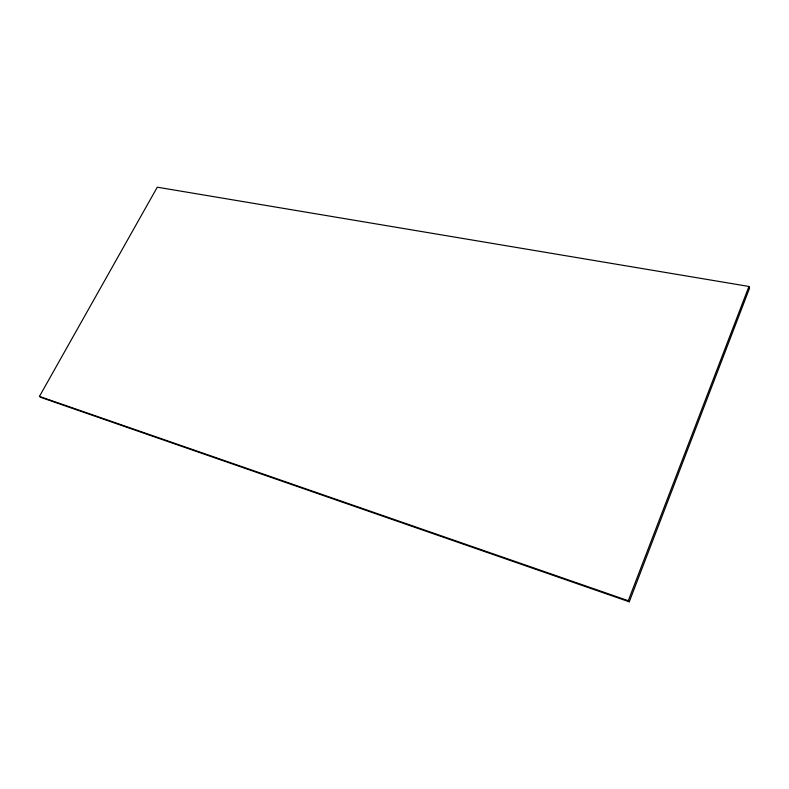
<?xml version="1.0" encoding="UTF-8"?>
<svg xmlns="http://www.w3.org/2000/svg" width="789" height="789" viewBox="0 0 789 789"><rect width="100%" height="100%" fill="white"/><g stroke="black" fill="none" stroke-linecap="round" stroke-linejoin="round"><path stroke-width="1.18" d="M629.267 601.81L749.55 288.172L748.919 286.456L157.277 187.19L39.45 396.394L41.087 397.488L629.267 601.81L628.291 600.705L39.45 396.394M628.291 600.705L748.919 286.456"/></g></svg>
